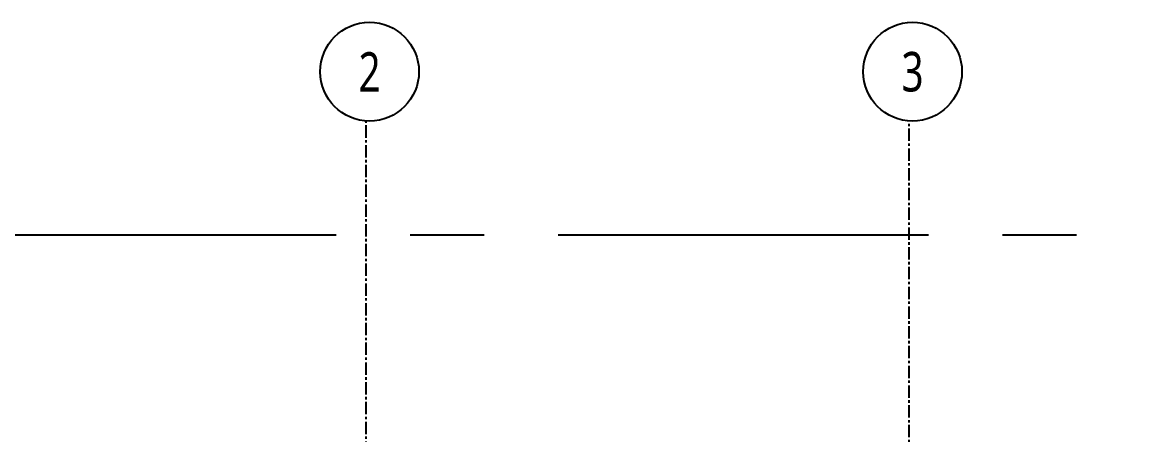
# Model space of a CAD drawing. Header units: millimetres. Extents: x -3377 to 119122, y -22007 to 15479.
# Drawn here: x 64729 to 66421, y 10819 to 11445 of the extents above; entities that cross this region are included whole.
import ezdxf
from ezdxf.enums import TextEntityAlignment as Align

# ---------------------------------------------------------------- set-up
doc = ezdxf.new("R2010")
doc.units = ezdxf.units.MM
doc.header["$LTSCALE"] = 150
doc.header["$MEASUREMENT"] = 0
doc.linetypes.add('CENTER', pattern=[2, 1.25, -0.25, 0.25, -0.25])
doc.layers.get('0').update_dxf_attribs({"plot": 0})
for name, color, linetype in [('Col-Line', 8, 'CENTER'), ('Duct', 1, 'Continuous'), ('GRID', 5, 'CENTER')]:
    doc.layers.add(name, color=color, linetype=linetype)
doc.layers.add('S-ARCH', color=252, linetype='Continuous', plot=False)
doc.styles.add('C1', font='', dxfattribs={"bigfont": 'japanese.shx'})
doc.styles.get('C1').set_extended_font_data('微軟正黑體')

# ---------------------------------------------------------------- blocks, each defined once
blk = doc.blocks.new('A$C1FBE2881')
at = {"layer": 'Col-Line', "color": 252, "linetype": 'ByBlock'}
for centre in [(645.5, 981, 0), (1470.5, 981, 0)]:
    blk.add_circle(centre, 75, dxfattribs=at)
at = {"layer": 'Duct', "color": 252, "linetype": 'CENTER', "ltscale": 3, "elevation": 0}
blk.add_lwpolyline([(-2667.8, -2111.5), (-2667.8, -854.3), (-2667.8, 733.2), (3140.4, 733.1), (3139.9, -854.4), (3139.5, -2111.5), (157.7, -2111.5)], close=True, dxfattribs=at)
blk.add_lwpolyline([(-2667.8, -2111.5), (-2667.8, -854.3), (-2667.8, 733.2), (3140.4, 733.1), (3139.9, -854.4), (3139.5, -2111.5), (157.7, -2111.5)], close=True, dxfattribs=at)
blk.add_lwpolyline([(-2667.8, -2111.5), (-2667.8, -854.3), (-2667.8, 733.2), (3140.4, 733.1), (3139.9, -854.4), (3139.5, -2111.5), (157.7, -2111.5)], close=True, dxfattribs=at)
at = {"layer": 'GRID', "color": 252, "ltscale": 0.1}
for p, q in [((640.5, -1729.2, 0), (640.5, 906, 0)), ((1465.5, -1734.2, 0), (1465.5, 906, 0))]:
    blk.add_line(p, q, dxfattribs=at)
at = {"layer": 'Col-Line', "color": 252, "style": 'C1', "width": 0.75}
for s, p in [('2', (645.5, 981, 0)), ('3', (1470.5, 981, 0))]:
    blk.add_text(s, height=60, dxfattribs=at).set_placement(p, align=Align.MIDDLE)
blk = doc.blocks.new('2021-1102')
blk.add_blockref('A$C1FBE2881', (52500.6, -5131, 0))

msp = doc.modelspace()

# ---------------------------------------------------------------- block references
at = {"layer": 'S-ARCH'}
msp.add_blockref('2021-1102', (12110.4, 15520.27), dxfattribs=at)

doc.saveas('drawing.dxf')
